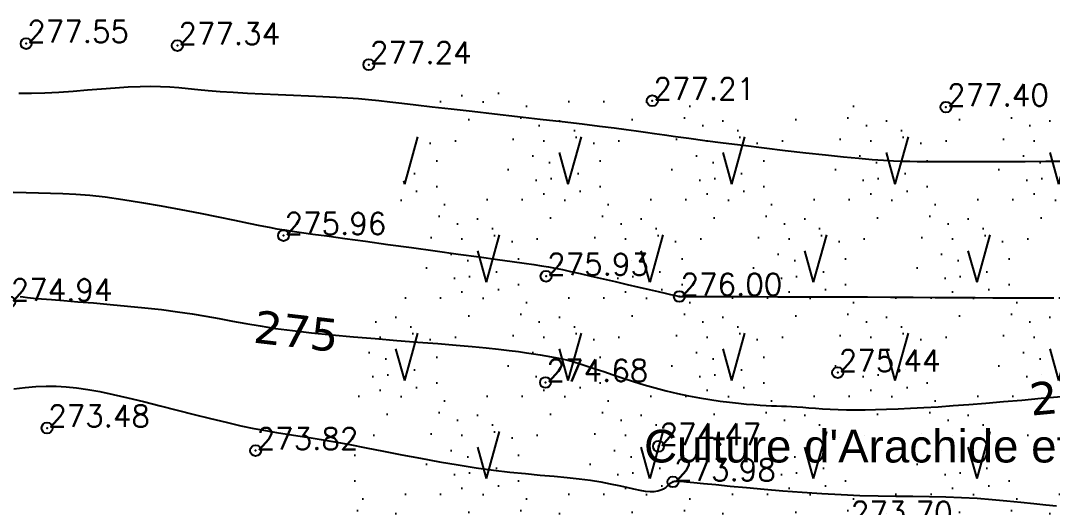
# Model space of a CAD drawing. Header units: millimetres. Extents: x 524954 to 526204, y 9523489 to 9524010.
# Drawn here: x 525878.64 to 525925.96, y 9523672.69 to 9523695 of the extents above; entities that cross this region are included whole.
import ezdxf
from ezdxf.enums import TextEntityAlignment as Align

# ---------------------------------------------------------------- set-up
doc = ezdxf.new("R2010")
doc.units = ezdxf.units.MM
doc.header["$PDMODE"] = 32
doc.header["$PDSIZE"] = 0.5
doc.linetypes.add('CACHE2', pattern=[4.7625, 3.175, -1.5875])
for name, color, linetype in [('CN_01_00', 3, 'Continuous'), ('CN_02_00', 4, 'Continuous'), ('CN_05_00', 6, 'Continuous'), ('Cotation Courbes de niveau', 7, 'Continuous'), ('TopoAlt', 3, 'Continuous'), ('TOPOJIS', 7, 'Continuous'), ('Toponomie', 7, 'CACHE2'), ('Végétation_Plantation', 70, 'Continuous')]:
    doc.layers.add(name, color=color, linetype=linetype)
doc.styles.add('Simplex 1.0', font='Simplex.shx', dxfattribs={"width": 0.99, "height": 1})
doc.styles.get("Standard").update_dxf_attribs({"font": 'arial.ttf'})
doc.styles.add('Verdana 1.0', font='verdana.ttf', dxfattribs={"width": 0.99, "height": 1})

# ---------------------------------------------------------------- blocks, each defined once
blk = doc.blocks.new('TCPOINT M')
at = {"color": 0}
blk.add_point((0, 0), dxfattribs=at)
at = {"layer": 'TopoAlt', "style": 'Simplex 1.0', "width": 0.99}
blk.add_attdef('ALT', (0.15, 0.15), '', height=1, dxfattribs=at)

msp = doc.modelspace()

# ---------------------------------------------------------------- hatches: boundary and pattern name
at = {"layer": 'Végétation_Plantation', "linetype": 'CACHE2', "ltscale": 0.5}
h = msp.add_hatch(dxfattribs=at)
h.set_pattern_fill('BROUSS', color=256, scale=1.5, style=0)
h.set_pattern_definition([(74.475889, (0, 0), (-3.750000001, 13.500000005), [2.25, -11.761156275]), (74.475889, (3.75, 4.5), (-3.750000001, 13.500000005), [2.25, -11.761156275]), (74.475889, (7.5, 9), (-3.750000001, 13.500000005), [2.25, -11.761156275]), (105.524111, (0, 0), (-7.500000003, 4e-10), [1.5, -12.511156275]), (105.524111, (3.75, 4.5), (-7.500000003, 4e-10), [1.5, -12.511156275]), (105.524111, (7.5, 9), (-7.500000003, 4e-10), [1.5, -12.511156275]), (0, (0.453, 0.484), (3.75, 4.5), [0, -7.5]), (0, (1.468, 1.072), (3.75, 4.5), [0, -7.5]), (0, (1.1713, 1.8804), (3.75, 4.5), [0, -7.5]), (0, (2.327, 1.9907), (3.75, 4.5), [0, -7.5]), (0, (1.64, 3.7912), (3.75, 4.5), [0, -7.5]), (0, (0.3684, 2.1545), (3.75, 4.5), [0, -7.5]), (0, (0.281, 2.4684), (3.75, 4.5), [0, -7.5]), (0, (0.0314, 3.7912), (3.75, 4.5), [0, -7.5]), (0, (-0.7807, 0.2634), (3.75, 4.5), [0, -7.5]), (0, (-0.8588, 0.9984), (3.75, 4.5), [0, -7.5]), (0, (-1.468, 0.19), (3.75, 4.5), [0, -7.5]), (0, (-1.624, 1.2924), (3.75, 4.5), [0, -7.5]), (0, (-1.1242, 1.9905), (3.75, 4.5), [0, -7.5]), (0, (-1.3274, 2.6888), (3.75, 4.5), [0, -7.5]), (0, (-1.9207, 3.5707), (3.75, 4.5), [0, -7.5]), (0, (-0.406, 2.9085), (3.75, 4.5), [0, -7.5]), (0, (-2.53, 2.064), (3.75, 4.5), [0, -7.5]), (0, (-2.7485, 0.6675), (3.75, 4.5), [0, -7.5]), (0, (-1.1235, -0.4347), (3.75, 4.5), [0, -7.5]), (0, (-0.156, -0.7287), (3.75, 4.5), [0, -7.5]), (0, (-0.812, -1.537), (3.75, 4.5), [0, -7.5]), (0, (1.5774, -1.4635), (3.75, 4.5), [0, -7.5]), (0, (0.5466, -0.3245), (3.75, 4.5), [0, -7.5]), (0, (1.468, -0.104), (3.75, 4.5), [0, -7.5])])
h.paths.add_polyline_path([(525951.566, 9523680.225), (525950.037, 9523690.437), (525933.18, 9523690.145), (525919.733, 9523691.118), (525906.384, 9523691.312), (525897.403, 9523692.282), (525894.772, 9523682.066), (525892.628, 9523668.736), (525892.432, 9523659.076), (525903.818, 9523658.766), (525911.909, 9523658.492), (525923.035, 9523660.751), (525931.949, 9523662.737), (525939.231, 9523671.215), (525945.813, 9523673.604), (525952.181, 9523677.416)])

# ---------------------------------------------------------------- linework, layer by layer
at = {"layer": 'CN_01_00', "elevation": 277, "flags": 128}
msp.add_lwpolyline([(525878.552, 9523691.67), (525879.135, 9523691.672), (525879.751, 9523691.692), (525880.393, 9523691.728), (525881.049, 9523691.774), (525881.707, 9523691.826), (525882.355, 9523691.879), (525882.98, 9523691.927), (525883.572, 9523691.965), (525884.117, 9523691.99), (525884.609, 9523691.997), (525885.059, 9523691.988), (525885.484, 9523691.966), (525885.899, 9523691.933), (525886.32, 9523691.893), (525886.764, 9523691.849), (525887.247, 9523691.803), (525887.786, 9523691.759), (525888.389, 9523691.719), (525889.046, 9523691.682), (525889.739, 9523691.648), (525890.449, 9523691.617), (525891.158, 9523691.586), (525891.849, 9523691.557), (525892.504, 9523691.527), (525893.104, 9523691.496), (525893.639, 9523691.463), (525894.128, 9523691.427), (525894.595, 9523691.386), (525895.067, 9523691.339), (525895.569, 9523691.284), (525896.127, 9523691.22), (525896.767, 9523691.145), (525897.513, 9523691.058), (525898.382, 9523690.957), (525899.348, 9523690.847), (525900.376, 9523690.729), (525901.43, 9523690.609), (525902.474, 9523690.489), (525903.473, 9523690.373), (525904.392, 9523690.265), (525905.195, 9523690.169), (525905.858, 9523690.086), (525906.406, 9523690.014), (525906.875, 9523689.95), (525907.299, 9523689.89), (525907.717, 9523689.829), (525908.163, 9523689.764), (525908.673, 9523689.692), (525909.284, 9523689.608), (525910.021, 9523689.511), (525910.863, 9523689.402), (525911.779, 9523689.287), (525912.737, 9523689.169), (525913.707, 9523689.053), (525914.657, 9523688.943), (525915.556, 9523688.843), (525916.373, 9523688.758), (525917.083, 9523688.691), (525917.694, 9523688.641), (525918.22, 9523688.604), (525918.675, 9523688.58), (525919.073, 9523688.564), (525919.429, 9523688.556), (525919.756, 9523688.552), (525920.07, 9523688.55), (525920.384, 9523688.549), (525920.714, 9523688.547), (525921.075, 9523688.546), (525921.481, 9523688.544), (525921.948, 9523688.544), (525922.49, 9523688.544), (525923.123, 9523688.545), (525923.862, 9523688.546), (525924.714, 9523688.55), (525925.655, 9523688.554), (525926.653, 9523688.56)], dxfattribs=at)
at = {"layer": 'CN_02_00', "flags": 128}
for points, elevation in [([(525878.296, 9523687.145), (525878.894, 9523687.121), (525879.458, 9523687.107), (525880.011, 9523687.095), (525880.573, 9523687.078), (525881.164, 9523687.048), (525881.807, 9523686.998), (525882.521, 9523686.919), (525883.319, 9523686.808), (525884.182, 9523686.669), (525885.08, 9523686.511), (525885.984, 9523686.342), (525886.866, 9523686.17), (525887.698, 9523686.003), (525888.45, 9523685.849), (525889.094, 9523685.717), (525889.612, 9523685.612), (525890.033, 9523685.529), (525890.395, 9523685.462), (525890.737, 9523685.405), (525891.098, 9523685.35), (525891.517, 9523685.29), (525892.034, 9523685.219), (525892.687, 9523685.131), (525893.502, 9523685.019), (525894.449, 9523684.889), (525895.486, 9523684.747), (525896.569, 9523684.597), (525897.655, 9523684.447), (525898.702, 9523684.303), (525899.666, 9523684.17), (525900.505, 9523684.055), (525901.188, 9523683.962), (525901.733, 9523683.886), (525902.172, 9523683.824), (525902.535, 9523683.768), (525902.855, 9523683.715), (525903.162, 9523683.657), (525903.486, 9523683.591), (525903.86, 9523683.51), (525904.306, 9523683.41), (525904.81, 9523683.296), (525905.352, 9523683.171), (525905.91, 9523683.042), (525906.463, 9523682.914), (525906.989, 9523682.792), (525907.466, 9523682.68), (525907.874, 9523682.585), (525908.196, 9523682.509), (525908.438, 9523682.453), (525908.612, 9523682.412), (525908.729, 9523682.385), (525908.8, 9523682.368), (525908.837, 9523682.36), (525908.851, 9523682.356), (525908.853, 9523682.356), (525908.857, 9523682.356), (525908.877, 9523682.356), (525908.931, 9523682.355), (525909.036, 9523682.355), (525909.208, 9523682.355), (525909.465, 9523682.355), (525909.824, 9523682.354), (525910.302, 9523682.353), (525910.909, 9523682.353), (525911.634, 9523682.351), (525912.459, 9523682.35), (525913.367, 9523682.348), (525914.341, 9523682.346), (525915.362, 9523682.343), (525916.413, 9523682.339), (525917.477, 9523682.335), (525918.536, 9523682.329), (525919.576, 9523682.323), (525920.58, 9523682.317), (525921.534, 9523682.311), (525922.423, 9523682.305), (525923.233, 9523682.3), (525923.947, 9523682.296), (525924.552, 9523682.293), (525925.037, 9523682.292), (525925.412, 9523682.292), (525925.693, 9523682.293), (525925.895, 9523682.294), (525926.033, 9523682.297)], 276), ([(525878.327, 9523678.13), (525878.851, 9523678.188), (525879.342, 9523678.227), (525879.81, 9523678.246), (525880.268, 9523678.244), (525880.729, 9523678.22), (525881.208, 9523678.171), (525881.716, 9523678.098), (525882.269, 9523677.998), (525882.878, 9523677.871), (525883.553, 9523677.716), (525884.28, 9523677.539), (525885.042, 9523677.349), (525885.82, 9523677.151), (525886.596, 9523676.954), (525887.353, 9523676.764), (525888.072, 9523676.589), (525888.736, 9523676.436), (525889.331, 9523676.31), (525889.872, 9523676.207), (525890.378, 9523676.12), (525890.867, 9523676.043), (525891.359, 9523675.968), (525891.873, 9523675.889), (525892.428, 9523675.801), (525893.042, 9523675.695), (525893.731, 9523675.568), (525894.484, 9523675.422), (525895.286, 9523675.265), (525896.124, 9523675.102), (525896.982, 9523674.939), (525897.846, 9523674.781), (525898.7, 9523674.635), (525899.531, 9523674.506), (525900.325, 9523674.399), (525901.08, 9523674.311), (525901.796, 9523674.237), (525902.473, 9523674.174), (525903.109, 9523674.116), (525903.704, 9523674.06), (525904.259, 9523674.001), (525904.773, 9523673.936), (525905.245, 9523673.86), (525905.677, 9523673.777), (525906.07, 9523673.693), (525906.426, 9523673.612), (525906.746, 9523673.538), (525907.033, 9523673.477), (525907.286, 9523673.434), (525907.508, 9523673.413), (525907.701, 9523673.417), (525907.867, 9523673.444), (525908.008, 9523673.488), (525908.127, 9523673.544), (525908.227, 9523673.608), (525908.31, 9523673.674), (525908.379, 9523673.737), (525908.436, 9523673.793), (525908.487, 9523673.837), (525908.545, 9523673.869), (525908.626, 9523673.887), (525908.748, 9523673.894), (525908.925, 9523673.887), (525909.176, 9523673.868), (525909.515, 9523673.836), (525909.959, 9523673.791), (525910.52, 9523673.734), (525911.183, 9523673.668), (525911.93, 9523673.596), (525912.742, 9523673.521), (525913.601, 9523673.449), (525914.488, 9523673.381), (525915.384, 9523673.322), (525916.27, 9523673.274), (525917.132, 9523673.242), (525917.966, 9523673.221), (525918.775, 9523673.207), (525919.561, 9523673.197), (525920.326, 9523673.186), (525921.07, 9523673.171), (525921.796, 9523673.147), (525922.505, 9523673.11), (525923.197, 9523673.058), (525923.866, 9523672.995), (525924.505, 9523672.928), (525925.104, 9523672.862), (525925.656, 9523672.804), (525926.153, 9523672.76)], 274)]:
    msp.add_lwpolyline(points, dxfattribs=dict(at, elevation=elevation))
at = {"layer": 'CN_05_00', "elevation": 275, "flags": 128}
msp.add_lwpolyline([(525878.61, 9523682.351), (525878.756, 9523682.335), (525878.961, 9523682.313), (525879.236, 9523682.287), (525879.596, 9523682.254), (525880.054, 9523682.216), (525880.616, 9523682.171), (525881.267, 9523682.119), (525881.986, 9523682.06), (525882.75, 9523681.994), (525883.539, 9523681.921), (525884.329, 9523681.841), (525885.101, 9523681.754), (525885.831, 9523681.66), (525886.506, 9523681.559), (525887.138, 9523681.453), (525887.746, 9523681.343), (525888.35, 9523681.23), (525888.97, 9523681.117), (525889.624, 9523681.005), (525890.332, 9523680.896), (525891.114, 9523680.791), (525891.982, 9523680.692), (525892.919, 9523680.598), (525893.9, 9523680.509), (525894.9, 9523680.426), (525895.896, 9523680.346), (525896.863, 9523680.271), (525897.776, 9523680.199), (525898.61, 9523680.131), (525899.348, 9523680.066), (525899.992, 9523680.004), (525900.554, 9523679.944), (525901.042, 9523679.887), (525901.468, 9523679.833), (525901.839, 9523679.782), (525902.167, 9523679.733), (525902.462, 9523679.686), (525902.732, 9523679.641), (525902.986, 9523679.596), (525903.233, 9523679.548), (525903.479, 9523679.494), (525903.733, 9523679.432), (525904.004, 9523679.359), (525904.298, 9523679.272), (525904.623, 9523679.169), (525904.987, 9523679.048), (525905.386, 9523678.912), (525905.814, 9523678.766), (525906.269, 9523678.614), (525906.744, 9523678.46), (525907.236, 9523678.308), (525907.739, 9523678.163), (525908.249, 9523678.029), (525908.76, 9523677.909), (525909.269, 9523677.804), (525909.768, 9523677.712), (525910.252, 9523677.633), (525910.717, 9523677.566), (525911.155, 9523677.509), (525911.563, 9523677.464), (525911.933, 9523677.427), (525912.264, 9523677.399), (525912.559, 9523677.379), (525912.827, 9523677.363), (525913.074, 9523677.352), (525913.307, 9523677.343), (525913.534, 9523677.334), (525913.761, 9523677.324), (525913.997, 9523677.312), (525914.246, 9523677.296), (525914.512, 9523677.277), (525914.795, 9523677.256), (525915.098, 9523677.234), (525915.42, 9523677.214), (525915.764, 9523677.195), (525916.13, 9523677.18), (525916.52, 9523677.169), (525916.935, 9523677.164), (525917.378, 9523677.164), (525917.849, 9523677.171), (525918.352, 9523677.185), (525918.887, 9523677.205), (525919.458, 9523677.231), (525920.066, 9523677.265), (525920.714, 9523677.305), (525921.402, 9523677.353), (525922.131, 9523677.408), (525922.901, 9523677.469), (525923.71, 9523677.537), (525924.559, 9523677.612), (525925.446, 9523677.692), (525926.372, 9523677.778)], dxfattribs=at)

# ---------------------------------------------------------------- block references
at = {"layer": 'TOPOJIS'}
ref = msp.add_blockref('TCPOINT M', (525878.891, 9523693.951, 277.55), dxfattribs=at)
ref.add_attrib('ALT', '277.55', (525878.941, 9523694.001, 277.55), dxfattribs={"layer": 'TopoAlt', "height": 1, "style": 'Simplex 1.0', "width": 0.99})
ref = msp.add_blockref('TCPOINT M', (525885.826, 9523693.857, 277.34), dxfattribs=at)
ref.add_attrib('ALT', '277.34', (525885.876, 9523693.907, 277.34), dxfattribs={"layer": 'TopoAlt', "height": 1, "style": 'Simplex 1.0', "width": 0.99})
ref = msp.add_blockref('TCPOINT M', (525894.609, 9523692.983, 277.24), dxfattribs=at)
ref.add_attrib('ALT', '277.24', (525894.659, 9523693.033, 277.24), dxfattribs={"layer": 'TopoAlt', "height": 1, "style": 'Simplex 1.0', "width": 0.99})
ref = msp.add_blockref('TCPOINT M', (525907.611, 9523691.328, 277.21), dxfattribs=at)
ref.add_attrib('ALT', '277.21', (525907.661, 9523691.378, 277.21), dxfattribs={"layer": 'TopoAlt', "height": 1, "style": 'Simplex 1.0', "width": 0.99})
ref = msp.add_blockref('TCPOINT M', (525921.079, 9523691.037, 277.4), dxfattribs=at)
ref.add_attrib('ALT', '277.40', (525921.129, 9523691.087, 277.4), dxfattribs={"layer": 'TopoAlt', "height": 1, "style": 'Simplex 1.0', "width": 0.99})
ref = msp.add_blockref('TCPOINT M', (525890.695, 9523685.15, 275.96), dxfattribs=at)
ref.add_attrib('ALT', '275.96', (525890.745, 9523685.2, 275.96), dxfattribs={"layer": 'TopoAlt', "height": 1, "style": 'Simplex 1.0', "width": 0.99})
ref = msp.add_blockref('TCPOINT M', (525902.737, 9523683.285, 275.93), dxfattribs=at)
ref.add_attrib('ALT', '275.93', (525902.787, 9523683.335, 275.93), dxfattribs={"layer": 'TopoAlt', "height": 1, "style": 'Simplex 1.0', "width": 0.99})
ref = msp.add_blockref('TCPOINT M', (525908.855, 9523682.356, 276), dxfattribs=at)
ref.add_attrib('ALT', '276.00', (525908.905, 9523682.406, 276), dxfattribs={"layer": 'TopoAlt', "height": 1, "style": 'Simplex 1.0', "width": 0.99})
ref = msp.add_blockref('TCPOINT M', (525878.136, 9523682.11, 274.94), dxfattribs=at)
ref.add_attrib('ALT', '274.94', (525878.186, 9523682.16, 274.94), dxfattribs={"layer": 'TopoAlt', "height": 1, "style": 'Simplex 1.0', "width": 0.99})
ref = msp.add_blockref('TCPOINT M', (525916.112, 9523678.867, 275.44), dxfattribs=at)
ref.add_attrib('ALT', '275.44', (525916.162, 9523678.917, 275.44), dxfattribs={"layer": 'TopoAlt', "height": 1, "style": 'Simplex 1.0', "width": 0.99})
ref = msp.add_blockref('TCPOINT M', (525902.71, 9523678.415, 274.68), dxfattribs=at)
ref.add_attrib('ALT', '274.68', (525902.76, 9523678.465, 274.68), dxfattribs={"layer": 'TopoAlt', "height": 1, "style": 'Simplex 1.0', "width": 0.99})
ref = msp.add_blockref('TCPOINT M', (525879.853, 9523676.329, 273.48), dxfattribs=at)
ref.add_attrib('ALT', '273.48', (525879.903, 9523676.379, 273.48), dxfattribs={"layer": 'TopoAlt', "height": 1, "style": 'Simplex 1.0', "width": 0.99})
ref = msp.add_blockref('TCPOINT M', (525889.415, 9523675.294, 273.82), dxfattribs=at)
ref.add_attrib('ALT', '273.82', (525889.465, 9523675.344, 273.82), dxfattribs={"layer": 'TopoAlt', "height": 1, "style": 'Simplex 1.0', "width": 0.99})
ref = msp.add_blockref('TCPOINT M', (525907.895, 9523675.489, 274.47), dxfattribs=at)
ref.add_attrib('ALT', '274.47', (525907.945, 9523675.539, 274.47), dxfattribs={"layer": 'TopoAlt', "height": 1, "style": 'Simplex 1.0', "width": 0.99})
ref = msp.add_blockref('TCPOINT M', (525908.559, 9523673.86, 273.98), dxfattribs=at)
ref.add_attrib('ALT', '273.98', (525908.609, 9523673.91, 273.98), dxfattribs={"layer": 'TopoAlt', "height": 1, "style": 'Simplex 1.0', "width": 0.99})
ref = msp.add_blockref('TCPOINT M', (525916.67, 9523671.907, 273.7), dxfattribs=at)
ref.add_attrib('ALT', '273.70', (525916.72, 9523671.957, 273.7), dxfattribs={"layer": 'TopoAlt', "height": 1, "style": 'Simplex 1.0', "width": 0.99})

# ---------------------------------------------------------------- texts
at = {"layer": 'Cotation Courbes de niveau', "style": 'Verdana 1.0', "width": 0.99}
for rotation, p in [(353.4687, (525891.286, 9523680.772, 275)), (5.4363, (525926.845, 9523677.823, 275))]:
    msp.add_text('275', height=1.5, rotation=rotation, dxfattribs=at).set_placement(p, align=Align.MIDDLE_CENTER)
at = {"layer": 'Toponomie', "insert": (525907.234, 9523676.248), "char_height": 1.5, "width": 42.68298, "attachment_point": 1}
msp.add_mtext("Culture d'Arachide et de Maïs", dxfattribs=at)

doc.saveas('drawing.dxf')
